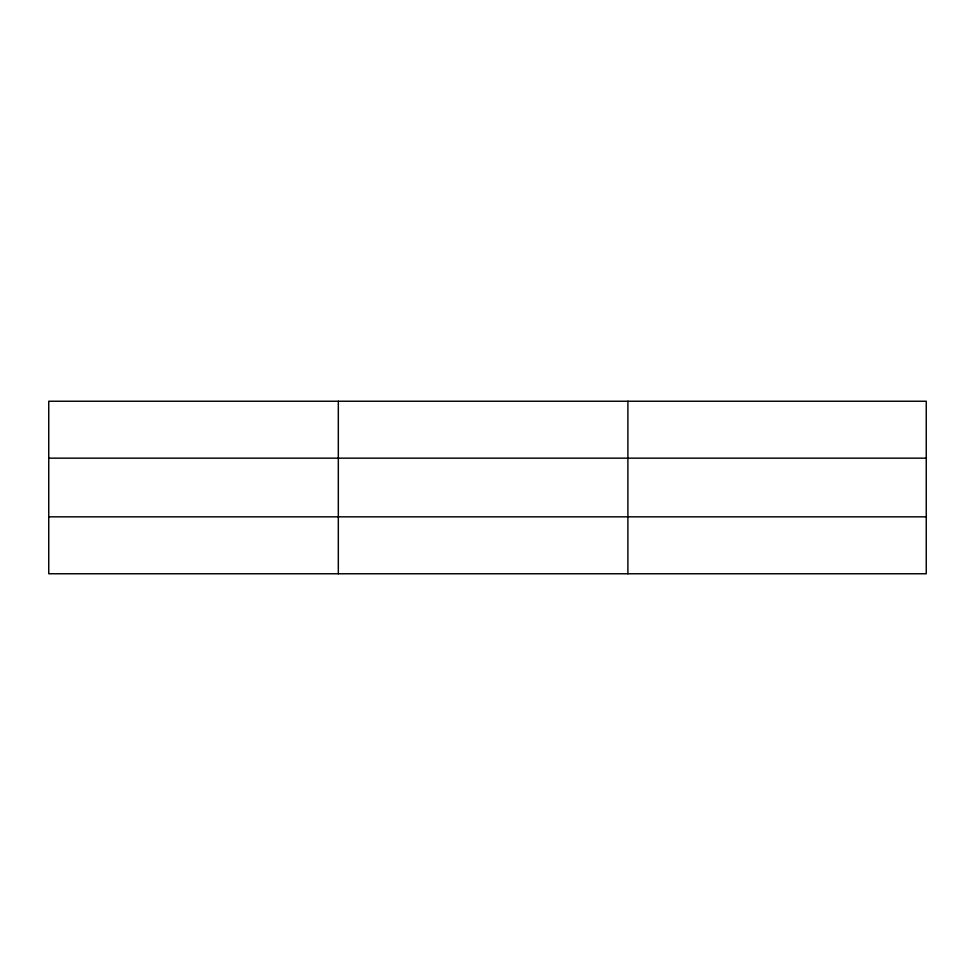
<?xml version="1.0" encoding="UTF-8"?>
<svg xmlns="http://www.w3.org/2000/svg" width="975" height="975" viewBox="0 0 975 975"><rect width="100%" height="100%" fill="white"/><g stroke="black" fill="none" stroke-linecap="round" stroke-linejoin="round"><path stroke-width="1.46" d="M338.325 401.237L338.325 573.763M627.9 401.237L627.9 573.763M926.25 458.165L926.25 401.237L48.75 401.237L48.75 573.763L926.25 573.763L926.25 458.165L48.75 458.165M48.75 516.835L926.25 516.835"/></g></svg>
